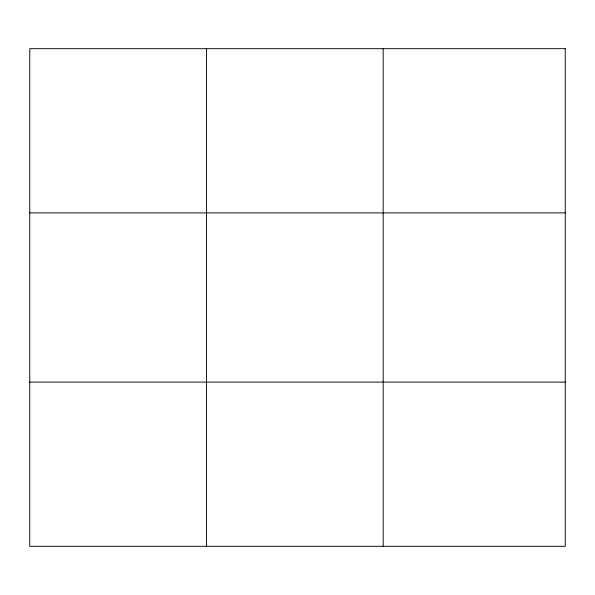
<?xml version="1.0" encoding="UTF-8"?>
<svg xmlns="http://www.w3.org/2000/svg" width="595" height="595" viewBox="0 0 595 595"><rect width="100%" height="100%" fill="white"/><g stroke="black" fill="none" stroke-linecap="round" stroke-linejoin="round"><path stroke-width="0.89" d="M206.465 48.678L206.465 546.322M383.18 48.678L383.18 546.322M29.75 212.898L565.25 212.898M29.75 382.102L565.25 382.102M565.25 48.678L565.25 546.322L29.75 546.322L29.75 48.678L565.25 48.678"/></g></svg>
